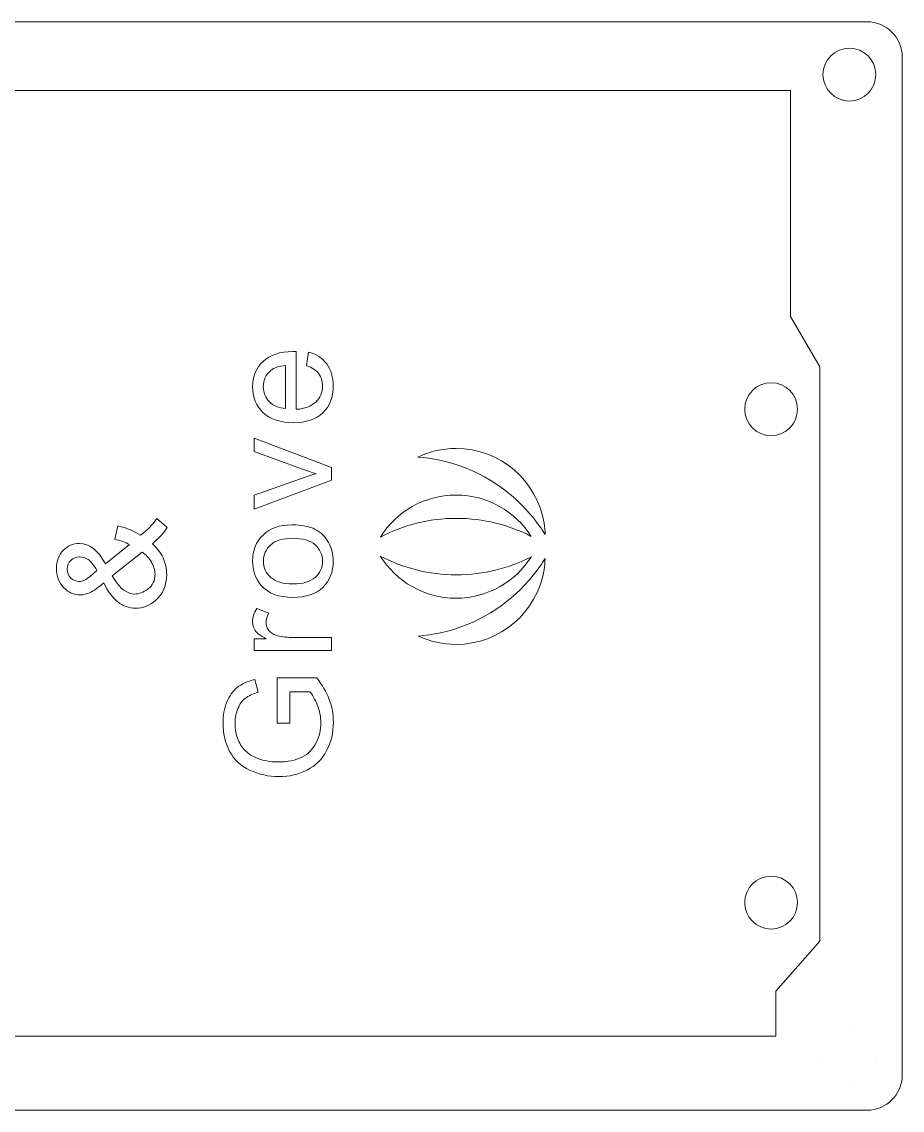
# Model space of a CAD drawing. Header units: millimetres. Extents: x -85 to 118, y -24 to 38.
# Drawn here: x -34.7 to 15.3, y -23.6 to 38.2 of the extents above; entities that cross this region are included whole.
import ezdxf

# ---------------------------------------------------------------- set-up
doc = ezdxf.new("R2010")
doc.units = ezdxf.units.MM
doc.header["$MEASUREMENT"] = 0
doc.layers.add('layer 1', color=7, linetype='Continuous')

msp = doc.modelspace()

# ---------------------------------------------------------------- linework, layer by layer
at = {"layer": 'layer 1', "color": 250, "lineweight": 9}
for points, knots in [([(-82.6692, 38.1632), (-82.6692, 38.1632), (13.3308, 38.1632), (13.3308, 38.1632), (13.3308, 38.1632), (14.4318, 38.1632), (15.3308, 37.2642), (15.3308, 36.1632), (15.3308, 36.1632), (15.3308, 36.1632), (15.3308, -21.6368), (15.3308, -21.6368), (15.3308, -21.6368), (15.3308, -22.7388), (14.4318, -23.6368), (13.3308, -23.6368), (13.3308, -23.6368), (13.3308, -23.6368), (-82.6692, -23.6368), (-82.6692, -23.6368), (-82.6692, -23.6368), (-83.7712, -23.6368), (-84.6692, -22.7388), (-84.6692, -21.6368), (-84.6692, -21.6368), (-84.6692, -21.6368), (-84.6692, 36.1632), (-84.6692, 36.1632), (-84.6692, 36.1632), (-84.6692, 37.2642), (-83.7712, 38.1632), (-82.6692, 38.1632)], [0, 0, 0, 0, 0.125, 0.125, 0.125, 0.125, 0.25, 0.25, 0.25, 0.25, 0.375, 0.375, 0.375, 0.375, 0.5, 0.5, 0.5, 0.5, 0.625, 0.625, 0.625, 0.625, 0.75, 0.75, 0.75, 0.75, 0.875, 0.875, 0.875, 0.875, 1, 1, 1, 1]), ([(12.3308, 36.6632), (11.5018, 36.6632), (10.8308, 35.9912), (10.8308, 35.1632), (10.8308, 35.1632), (10.8308, 34.3342), (11.5018, 33.6632), (12.3308, 33.6632), (12.3308, 33.6632), (13.1588, 33.6632), (13.8308, 34.3342), (13.8308, 35.1632), (13.8308, 35.1632), (13.8308, 35.9912), (13.1588, 36.6632), (12.3308, 36.6632)], [0, 0, 0, 0, 0.25, 0.25, 0.25, 0.25, 0.5, 0.5, 0.5, 0.5, 0.75, 0.75, 0.75, 0.75, 1, 1, 1, 1]), ([(7.8838, 14.6682), (7.0558, 14.6682), (6.3838, 15.3402), (6.3838, 16.1682), (6.3838, 16.1682), (6.3838, 16.9962), (7.0558, 17.6682), (7.8838, 17.6682), (7.8838, 17.6682), (8.7128, 17.6682), (9.3838, 16.9962), (9.3838, 16.1682), (9.3838, 16.1682), (9.3838, 15.3402), (8.7128, 14.6682), (7.8838, 14.6682)], [0, 0, 0, 0, 0.25, 0.25, 0.25, 0.25, 0.5, 0.5, 0.5, 0.5, 0.75, 0.75, 0.75, 0.75, 1, 1, 1, 1]), ([(7.8838, -13.3508), (7.0558, -13.3508), (6.3838, -12.6798), (6.3838, -11.8508), (6.3838, -11.8508), (6.3838, -11.0228), (7.0558, -10.3508), (7.8838, -10.3508), (7.8838, -10.3508), (8.7128, -10.3508), (9.3838, -11.0228), (9.3838, -11.8508), (9.3838, -11.8508), (9.3838, -12.6798), (8.7128, -13.3508), (7.8838, -13.3508)], [0, 0, 0, 0, 0.25, 0.25, 0.25, 0.25, 0.5, 0.5, 0.5, 0.5, 0.75, 0.75, 0.75, 0.75, 1, 1, 1, 1])]:
    msp.add_open_spline(points, degree=3, knots=knots, dxfattribs=at)
for points in [[(12.3308, 36.6632), (12.3308, 36.6632), (12.3308, 36.6632), (12.3308, 36.6632)], [(12.3308, 36.6632), (12.3308, 36.6632), (12.3308, 36.6632), (12.3308, 36.6632)], [(10.8308, 35.1632), (10.8308, 35.1632), (10.8308, 35.1632), (10.8308, 35.1632)], [(13.8308, 35.1632), (13.8308, 35.1632), (13.8308, 35.1632), (13.8308, 35.1632)], [(12.3308, 33.6632), (12.3308, 33.6632), (12.3308, 33.6632), (12.3308, 33.6632)], [(12.3308, -19.1368), (12.3308, -19.1368), (12.3308, -19.1368), (12.3308, -19.1368)], [(12.3308, -19.1368), (12.3308, -19.1368), (12.3308, -19.1368), (12.3308, -19.1368)], [(10.8308, -20.6368), (10.8308, -20.6368), (10.8308, -20.6368), (10.8308, -20.6368)], [(13.8308, -20.6368), (13.8308, -20.6368), (13.8308, -20.6368), (13.8308, -20.6368)], [(12.3308, -22.1368), (12.3308, -22.1368), (12.3308, -22.1368), (12.3308, -22.1368)]]:
    msp.add_open_spline(points, degree=3, dxfattribs=at)
at = {"layer": 'layer 1', "color": 22, "lineweight": 9}
for points, knots in [([(-58.0432, -19.4308), (-58.0432, -19.4308), (8.1568, -19.4308), (8.1568, -19.4308), (8.1568, -19.4308), (8.1568, -19.4308), (8.1568, -16.8758), (8.1568, -16.8758), (8.1568, -16.8758), (8.1568, -16.8758), (10.6538, -14.0408), (10.6538, -14.0408), (10.6538, -14.0408), (10.6538, -14.0408), (10.6538, 18.5782), (10.6538, 18.5782), (10.6538, 18.5782), (10.6538, 18.5782), (8.9788, 21.4282), (8.9788, 21.4282), (8.9788, 21.4282), (8.9788, 21.4282), (8.9788, 34.2682), (8.9788, 34.2682), (8.9788, 34.2682), (8.9788, 34.2682), (-58.0432, 34.2682), (-58.0432, 34.2682), (-58.0432, 34.2682), (-58.0432, 34.2682), (-58.0432, -19.4308), (-58.0432, -19.4308)], [0, 0, 0, 0, 0.125, 0.125, 0.125, 0.125, 0.25, 0.25, 0.25, 0.25, 0.375, 0.375, 0.375, 0.375, 0.5, 0.5, 0.5, 0.5, 0.625, 0.625, 0.625, 0.625, 0.75, 0.75, 0.75, 0.75, 0.875, 0.875, 0.875, 0.875, 1, 1, 1, 1]), ([(-18.4972, 18.6412), (-18.4972, 18.6412), (-18.3952, 19.4122), (-18.3952, 19.4122), (-18.3952, 19.4122), (-17.9482, 19.2922), (-17.5992, 19.0672), (-17.3532, 18.7402), (-17.3532, 18.7402), (-17.1062, 18.4132), (-16.9812, 17.9952), (-16.9812, 17.4852), (-16.9812, 17.4852), (-16.9812, 16.8452), (-17.1792, 16.3372), (-17.5742, 15.9622), (-17.5742, 15.9622), (-17.9682, 15.5862), (-18.5222, 15.3992), (-19.2352, 15.3992), (-19.2352, 15.3992), (-19.9722, 15.3992), (-20.5442, 15.5882), (-20.9512, 15.9672), (-20.9512, 15.9672), (-21.3592, 16.3472), (-21.5622, 16.8392), (-21.5622, 17.4452), (-21.5622, 17.4452), (-21.5622, 18.0302), (-21.3632, 18.5092), (-20.9642, 18.8802), (-20.9642, 18.8802), (-20.5642, 19.2512), (-20.0032, 19.4372), (-19.2792, 19.4372), (-19.2792, 19.4372), (-19.2352, 19.4372), (-19.1692, 19.4362), (-19.0812, 19.4332), (-19.0812, 19.4332), (-19.0812, 19.4332), (-19.0812, 16.1612), (-19.0812, 16.1612), (-19.0812, 16.1612), (-18.6002, 16.1892), (-18.2302, 16.3242), (-17.9752, 16.5702), (-17.9752, 16.5702), (-17.7192, 16.8142), (-17.5912, 17.1202), (-17.5912, 17.4852), (-17.5912, 17.4852), (-17.5912, 17.7582), (-17.6632, 17.9912), (-17.8072, 18.1832), (-17.8072, 18.1832), (-17.9512, 18.3762), (-18.1812, 18.5282), (-18.4972, 18.6412)], [0, 0, 0, 0, 0.0666667, 0.0666667, 0.0666667, 0.0666667, 0.1333333, 0.1333333, 0.1333333, 0.1333333, 0.2, 0.2, 0.2, 0.2, 0.2666667, 0.2666667, 0.2666667, 0.2666667, 0.3333333, 0.3333333, 0.3333333, 0.3333333, 0.4, 0.4, 0.4, 0.4, 0.4666667, 0.4666667, 0.4666667, 0.4666667, 0.5333333, 0.5333333, 0.5333333, 0.5333333, 0.6, 0.6, 0.6, 0.6, 0.6666667, 0.6666667, 0.6666667, 0.6666667, 0.7333333, 0.7333333, 0.7333333, 0.7333333, 0.8, 0.8, 0.8, 0.8, 0.8666667, 0.8666667, 0.8666667, 0.8666667, 0.9333333, 0.9333333, 0.9333333, 0.9333333, 1, 1, 1, 1]), ([(-19.6912, 16.2032), (-19.6912, 16.2032), (-19.6912, 18.6502), (-19.6912, 18.6502), (-19.6912, 18.6502), (-20.0602, 18.6172), (-20.3372, 18.5232), (-20.5222, 18.3692), (-20.5222, 18.3692), (-20.8082, 18.1332), (-20.9522, 17.8262), (-20.9522, 17.4492), (-20.9522, 17.4492), (-20.9522, 17.1072), (-20.8382, 16.8212), (-20.6092, 16.5882), (-20.6092, 16.5882), (-20.3812, 16.3572), (-20.0752, 16.2282), (-19.6912, 16.2032)], [0, 0, 0, 0, 0.2, 0.2, 0.2, 0.2, 0.4, 0.4, 0.4, 0.4, 0.6, 0.6, 0.6, 0.6, 0.8, 0.8, 0.8, 0.8, 1, 1, 1, 1]), ([(-17.0752, 12.1412), (-17.0752, 12.1412), (-21.4692, 10.4832), (-21.4692, 10.4832), (-21.4692, 10.4832), (-21.4692, 10.4832), (-21.4692, 11.2812), (-21.4692, 11.2812), (-21.4692, 11.2812), (-21.4692, 11.2812), (-18.8372, 12.2202), (-18.8372, 12.2202), (-18.8372, 12.2202), (-18.5532, 12.3222), (-18.2582, 12.4162), (-17.9522, 12.5022), (-17.9522, 12.5022), (-18.1842, 12.5692), (-18.4622, 12.6612), (-18.7882, 12.7802), (-18.7882, 12.7802), (-18.7882, 12.7802), (-21.4692, 13.7572), (-21.4692, 13.7572), (-21.4692, 13.7572), (-21.4692, 13.7572), (-21.4692, 14.5222), (-21.4692, 14.5222), (-21.4692, 14.5222), (-21.4692, 14.5222), (-17.0752, 12.8582), (-17.0752, 12.8582), (-17.0752, 12.8582), (-17.0752, 12.8582), (-17.0752, 12.1412), (-17.0752, 12.1412)], [0, 0, 0, 0, 0.1111111, 0.1111111, 0.1111111, 0.1111111, 0.2222222, 0.2222222, 0.2222222, 0.2222222, 0.3333333, 0.3333333, 0.3333333, 0.3333333, 0.4444444, 0.4444444, 0.4444444, 0.4444444, 0.5555556, 0.5555556, 0.5555556, 0.5555556, 0.6666667, 0.6666667, 0.6666667, 0.6666667, 0.7777778, 0.7777778, 0.7777778, 0.7777778, 0.8888889, 0.8888889, 0.8888889, 0.8888889, 1, 1, 1, 1]), ([(-12.1772, 13.4512), (-11.3242, 13.3872), (-10.5022, 13.2082), (-9.7272, 12.9302), (-9.7272, 12.9302), (-7.8662, 12.2602), (-6.2772, 11.0142), (-5.1812, 9.4072), (-5.1812, 9.4072), (-5.1512, 9.3642), (-5.1232, 9.3192), (-5.0932, 9.2752), (-5.0932, 9.2752), (-5.0442, 9.2012), (-4.9962, 9.1252), (-4.9472, 9.0492), (-4.9472, 9.0492), (-4.9552, 9.2652), (-4.9752, 9.4772), (-5.0082, 9.6862), (-5.0082, 9.6862), (-5.3982, 12.0972), (-7.4882, 13.9382), (-10.0082, 13.9382), (-10.0082, 13.9382), (-10.7842, 13.9382), (-11.5192, 13.7632), (-12.1772, 13.4512)], [0, 0, 0, 0, 0.1428571, 0.1428571, 0.1428571, 0.1428571, 0.2857143, 0.2857143, 0.2857143, 0.2857143, 0.4285714, 0.4285714, 0.4285714, 0.4285714, 0.5714286, 0.5714286, 0.5714286, 0.5714286, 0.7142857, 0.7142857, 0.7142857, 0.7142857, 0.8571429, 0.8571429, 0.8571429, 0.8571429, 1, 1, 1, 1]), ([(-10.0082, 11.2932), (-11.8212, 11.2932), (-13.4102, 10.3412), (-14.3042, 8.9082), (-14.3042, 8.9082), (-13.0122, 9.5852), (-11.5442, 9.9692), (-9.9852, 9.9692), (-9.9852, 9.9692), (-8.4532, 9.9692), (-7.0092, 9.6002), (-5.7352, 8.9462), (-5.7352, 8.9462), (-6.6342, 10.3572), (-8.2122, 11.2932), (-10.0082, 11.2932)], [0, 0, 0, 0, 0.25, 0.25, 0.25, 0.25, 0.5, 0.5, 0.5, 0.5, 0.75, 0.75, 0.75, 0.75, 1, 1, 1, 1]), ([(-27.2532, 8.5292), (-26.9822, 8.2842), (-26.7792, 8.0162), (-26.6432, 7.7262), (-26.6432, 7.7262), (-26.5082, 7.4372), (-26.4402, 7.1242), (-26.4402, 6.7872), (-26.4402, 6.7872), (-26.4402, 6.1662), (-26.6492, 5.6732), (-27.0672, 5.3092), (-27.0672, 5.3092), (-27.4082, 5.0142), (-27.7882, 4.8662), (-28.2082, 4.8662), (-28.2082, 4.8662), (-28.5822, 4.8662), (-28.9192, 4.9862), (-29.2202, 5.2272), (-29.2202, 5.2272), (-29.5222, 5.4692), (-29.7862, 5.8302), (-30.0142, 6.3082), (-30.0142, 6.3082), (-30.3282, 6.0332), (-30.5832, 5.8502), (-30.7792, 5.7582), (-30.7792, 5.7582), (-30.9742, 5.6662), (-31.1632, 5.6202), (-31.3452, 5.6202), (-31.3452, 5.6202), (-31.7092, 5.6202), (-32.0252, 5.7622), (-32.2932, 6.0492), (-32.2932, 6.0492), (-32.5632, 6.3342), (-32.6972, 6.6932), (-32.6972, 7.1282), (-32.6972, 7.1282), (-32.6972, 7.5412), (-32.5702, 7.8812), (-32.3162, 8.1452), (-32.3162, 8.1452), (-32.0622, 8.4092), (-31.7562, 8.5402), (-31.4002, 8.5402), (-31.4002, 8.5402), (-30.8232, 8.5402), (-30.3292, 8.1572), (-29.9212, 7.3882), (-29.9212, 7.3882), (-29.9212, 7.3882), (-28.5442, 8.4852), (-28.5442, 8.4852), (-28.5442, 8.4852), (-28.7872, 8.6112), (-29.0682, 8.7082), (-29.3882, 8.7782), (-29.3882, 8.7782), (-29.3882, 8.7782), (-29.2212, 9.5482), (-29.2212, 9.5482), (-29.2212, 9.5482), (-28.6942, 9.4152), (-28.2622, 9.2362), (-27.9252, 9.0092), (-27.9252, 9.0092), (-27.5562, 9.2872), (-27.2472, 9.6032), (-26.9962, 9.9542), (-26.9962, 9.9542), (-26.9962, 9.9542), (-26.4062, 9.4552), (-26.4062, 9.4552), (-26.4062, 9.4552), (-26.5972, 9.1562), (-26.8802, 8.8482), (-27.2532, 8.5292)], [0, 0, 0, 0, 0.05, 0.05, 0.05, 0.05, 0.1, 0.1, 0.1, 0.1, 0.15, 0.15, 0.15, 0.15, 0.2, 0.2, 0.2, 0.2, 0.25, 0.25, 0.25, 0.25, 0.3, 0.3, 0.3, 0.3, 0.35, 0.35, 0.35, 0.35, 0.4, 0.4, 0.4, 0.4, 0.45, 0.45, 0.45, 0.45, 0.5, 0.5, 0.5, 0.5, 0.55, 0.55, 0.55, 0.55, 0.6, 0.6, 0.6, 0.6, 0.65, 0.65, 0.65, 0.65, 0.7, 0.7, 0.7, 0.7, 0.75, 0.75, 0.75, 0.75, 0.8, 0.8, 0.8, 0.8, 0.85, 0.85, 0.85, 0.85, 0.9, 0.9, 0.9, 0.9, 0.95, 0.95, 0.95, 0.95, 1, 1, 1, 1]), ([(-19.2722, 5.4822), (-20.0832, 5.4822), (-20.6842, 5.7082), (-21.0752, 6.1612), (-21.0752, 6.1612), (-21.4002, 6.5372), (-21.5622, 6.9992), (-21.5622, 7.5422), (-21.5622, 7.5422), (-21.5622, 8.1452), (-21.3642, 8.6392), (-20.9692, 9.0222), (-20.9692, 9.0222), (-20.5762, 9.4052), (-20.0292, 9.5972), (-19.3342, 9.5972), (-19.3342, 9.5972), (-18.7692, 9.5972), (-18.3262, 9.5122), (-18.0032, 9.3432), (-18.0032, 9.3432), (-17.6802, 9.1732), (-17.4292, 8.9262), (-17.2502, 8.6022), (-17.2502, 8.6022), (-17.0702, 8.2792), (-16.9812, 7.9242), (-16.9812, 7.5422), (-16.9812, 7.5422), (-16.9812, 6.9272), (-17.1782, 6.4302), (-17.5712, 6.0512), (-17.5712, 6.0512), (-17.9652, 5.6712), (-18.5322, 5.4822), (-19.2722, 5.4822)], [0, 0, 0, 0, 0.1111111, 0.1111111, 0.1111111, 0.1111111, 0.2222222, 0.2222222, 0.2222222, 0.2222222, 0.3333333, 0.3333333, 0.3333333, 0.3333333, 0.4444444, 0.4444444, 0.4444444, 0.4444444, 0.5555556, 0.5555556, 0.5555556, 0.5555556, 0.6666667, 0.6666667, 0.6666667, 0.6666667, 0.7777778, 0.7777778, 0.7777778, 0.7777778, 0.8888889, 0.8888889, 0.8888889, 0.8888889, 1, 1, 1, 1]), ([(-19.2702, 6.2442), (-18.7092, 6.2442), (-18.2882, 6.3672), (-18.0102, 6.6122), (-18.0102, 6.6122), (-17.7312, 6.8592), (-17.5912, 7.1682), (-17.5912, 7.5422), (-17.5912, 7.5422), (-17.5912, 7.9122), (-17.7312, 8.2192), (-18.0122, 8.4662), (-18.0122, 8.4662), (-18.2922, 8.7122), (-18.7202, 8.8352), (-19.2942, 8.8352), (-19.2942, 8.8352), (-19.8362, 8.8352), (-20.2472, 8.7102), (-20.5252, 8.4642), (-20.5252, 8.4642), (-20.8042, 8.2172), (-20.9442, 7.9092), (-20.9442, 7.5422), (-20.9442, 7.5422), (-20.9442, 7.1682), (-20.8062, 6.8592), (-20.5282, 6.6122), (-20.5282, 6.6122), (-20.2502, 6.3672), (-19.8302, 6.2442), (-19.2702, 6.2442)], [0, 0, 0, 0, 0.125, 0.125, 0.125, 0.125, 0.25, 0.25, 0.25, 0.25, 0.375, 0.375, 0.375, 0.375, 0.5, 0.5, 0.5, 0.5, 0.625, 0.625, 0.625, 0.625, 0.75, 0.75, 0.75, 0.75, 0.875, 0.875, 0.875, 0.875, 1, 1, 1, 1]), ([(-27.8342, 8.0552), (-27.8342, 8.0552), (-29.5292, 6.6982), (-29.5292, 6.6982), (-29.5292, 6.6982), (-29.2912, 6.2942), (-29.0692, 6.0222), (-28.8642, 5.8822), (-28.8642, 5.8822), (-28.6602, 5.7412), (-28.4582, 5.6702), (-28.2582, 5.6702), (-28.2582, 5.6702), (-28.0142, 5.6702), (-27.7602, 5.7682), (-27.4962, 5.9642), (-27.4962, 5.9642), (-27.2322, 6.1592), (-27.1012, 6.4352), (-27.1012, 6.7922), (-27.1012, 6.7922), (-27.1012, 7.0152), (-27.1682, 7.2472), (-27.3052, 7.4842), (-27.3052, 7.4842), (-27.4422, 7.7222), (-27.6182, 7.9132), (-27.8342, 8.0552)], [0, 0, 0, 0, 0.1428571, 0.1428571, 0.1428571, 0.1428571, 0.2857143, 0.2857143, 0.2857143, 0.2857143, 0.4285714, 0.4285714, 0.4285714, 0.4285714, 0.5714286, 0.5714286, 0.5714286, 0.5714286, 0.7142857, 0.7142857, 0.7142857, 0.7142857, 0.8571429, 0.8571429, 0.8571429, 0.8571429, 1, 1, 1, 1]), ([(-30.4012, 7.0052), (-30.5932, 7.3302), (-30.7602, 7.5392), (-30.9032, 7.6352), (-30.9032, 7.6352), (-31.0472, 7.7312), (-31.2072, 7.7782), (-31.3822, 7.7782), (-31.3822, 7.7782), (-31.5892, 7.7782), (-31.7592, 7.7122), (-31.8902, 7.5812), (-31.8902, 7.5812), (-32.0212, 7.4502), (-32.0872, 7.2852), (-32.0872, 7.0892), (-32.0872, 7.0892), (-32.0872, 6.8872), (-32.0222, 6.7172), (-31.8932, 6.5832), (-31.8932, 6.5832), (-31.7632, 6.4492), (-31.6032, 6.3822), (-31.4142, 6.3822), (-31.4142, 6.3822), (-31.3212, 6.3822), (-31.2212, 6.4062), (-31.1182, 6.4552), (-31.1182, 6.4552), (-31.0142, 6.5032), (-30.9032, 6.5752), (-30.7882, 6.6722), (-30.7882, 6.6722), (-30.7882, 6.6722), (-30.4012, 7.0052), (-30.4012, 7.0052)], [0, 0, 0, 0, 0.1111111, 0.1111111, 0.1111111, 0.1111111, 0.2222222, 0.2222222, 0.2222222, 0.2222222, 0.3333333, 0.3333333, 0.3333333, 0.3333333, 0.4444444, 0.4444444, 0.4444444, 0.4444444, 0.5555556, 0.5555556, 0.5555556, 0.5555556, 0.6666667, 0.6666667, 0.6666667, 0.6666667, 0.7777778, 0.7777778, 0.7777778, 0.7777778, 0.8888889, 0.8888889, 0.8888889, 0.8888889, 1, 1, 1, 1]), ([(-10.0082, 5.4342), (-8.2072, 5.4342), (-6.6272, 6.3752), (-5.7302, 7.7902), (-5.7302, 7.7902), (-7.0052, 7.1342), (-8.4512, 6.7642), (-9.9852, 6.7642), (-9.9852, 6.7642), (-11.5462, 6.7642), (-13.0182, 7.1492), (-14.3112, 7.8292), (-14.3112, 7.8292), (-13.4172, 6.3922), (-11.8252, 5.4342), (-10.0082, 5.4342)], [0, 0, 0, 0, 0.25, 0.25, 0.25, 0.25, 0.5, 0.5, 0.5, 0.5, 0.75, 0.75, 0.75, 0.75, 1, 1, 1, 1]), ([(-5.1892, 7.3132), (-6.2772, 5.7262), (-7.8442, 4.4922), (-9.6792, 3.8212), (-9.6792, 3.8212), (-10.4602, 3.5352), (-11.2892, 3.3512), (-12.1522, 3.2852), (-12.1522, 3.2852), (-11.5012, 2.9802), (-10.7752, 2.8092), (-10.0082, 2.8092), (-10.0082, 2.8092), (-7.4912, 2.8092), (-5.4042, 4.6462), (-5.0112, 7.0502), (-5.0112, 7.0502), (-4.9762, 7.2582), (-4.9572, 7.4692), (-4.9492, 7.6842), (-4.9492, 7.6842), (-4.9962, 7.6072), (-5.0442, 7.5312), (-5.0942, 7.4562), (-5.0942, 7.4562), (-5.1252, 7.4082), (-5.1572, 7.3602), (-5.1892, 7.3132)], [0, 0, 0, 0, 0.1428571, 0.1428571, 0.1428571, 0.1428571, 0.2857143, 0.2857143, 0.2857143, 0.2857143, 0.4285714, 0.4285714, 0.4285714, 0.4285714, 0.5714286, 0.5714286, 0.5714286, 0.5714286, 0.7142857, 0.7142857, 0.7142857, 0.7142857, 0.8571429, 0.8571429, 0.8571429, 0.8571429, 1, 1, 1, 1]), ([(-17.0752, 2.4632), (-17.0752, 2.4632), (-21.4692, 2.4632), (-21.4692, 2.4632), (-21.4692, 2.4632), (-21.4692, 2.4632), (-21.4692, 3.1322), (-21.4692, 3.1322), (-21.4692, 3.1322), (-21.4692, 3.1322), (-20.7962, 3.1322), (-20.7962, 3.1322), (-20.7962, 3.1322), (-21.1082, 3.3032), (-21.3142, 3.4612), (-21.4122, 3.6062), (-21.4122, 3.6062), (-21.5132, 3.7522), (-21.5622, 3.9112), (-21.5622, 4.0852), (-21.5622, 4.0852), (-21.5622, 4.3362), (-21.4832, 4.5912), (-21.3262, 4.8512), (-21.3262, 4.8512), (-21.3262, 4.8512), (-20.6392, 4.5862), (-20.6392, 4.5862), (-20.6392, 4.5862), (-20.7412, 4.4052), (-20.7912, 4.2242), (-20.7912, 4.0442), (-20.7912, 4.0442), (-20.7912, 3.8812), (-20.7422, 3.7362), (-20.6452, 3.6082), (-20.6452, 3.6082), (-20.5472, 3.4792), (-20.4122, 3.3872), (-20.2382, 3.3322), (-20.2382, 3.3322), (-19.9742, 3.2492), (-19.6852, 3.2082), (-19.3702, 3.2082), (-19.3702, 3.2082), (-19.3702, 3.2082), (-17.0752, 3.2082), (-17.0752, 3.2082), (-17.0752, 3.2082), (-17.0752, 3.2082), (-17.0752, 2.4632), (-17.0752, 2.4632)], [0, 0, 0, 0, 0.0769231, 0.0769231, 0.0769231, 0.0769231, 0.1538462, 0.1538462, 0.1538462, 0.1538462, 0.2307692, 0.2307692, 0.2307692, 0.2307692, 0.3076923, 0.3076923, 0.3076923, 0.3076923, 0.3846154, 0.3846154, 0.3846154, 0.3846154, 0.4615385, 0.4615385, 0.4615385, 0.4615385, 0.5384615, 0.5384615, 0.5384615, 0.5384615, 0.6153846, 0.6153846, 0.6153846, 0.6153846, 0.6923077, 0.6923077, 0.6923077, 0.6923077, 0.7692308, 0.7692308, 0.7692308, 0.7692308, 0.8461538, 0.8461538, 0.8461538, 0.8461538, 0.9230769, 0.9230769, 0.9230769, 0.9230769, 1, 1, 1, 1]), ([(-19.4542, -1.6548), (-19.4542, -1.6548), (-20.1652, -1.6548), (-20.1652, -1.6548), (-20.1652, -1.6548), (-20.1652, -1.6548), (-20.1652, 0.9112), (-20.1652, 0.9112), (-20.1652, 0.9112), (-20.1652, 0.9112), (-17.9182, 0.9112), (-17.9182, 0.9112), (-17.9182, 0.9112), (-17.6052, 0.5172), (-17.3682, 0.1102), (-17.2102, -0.3088), (-17.2102, -0.3088), (-17.0522, -0.7278), (-16.9732, -1.1578), (-16.9732, -1.5978), (-16.9732, -1.5978), (-16.9732, -2.1938), (-17.1002, -2.7338), (-17.3552, -3.2208), (-17.3552, -3.2208), (-17.6092, -3.7058), (-17.9792, -4.0748), (-18.4602, -4.3218), (-18.4602, -4.3218), (-18.9432, -4.5698), (-19.4822, -4.6938), (-20.0762, -4.6938), (-20.0762, -4.6938), (-20.6662, -4.6938), (-21.2162, -4.5708), (-21.7282, -4.3238), (-21.7282, -4.3238), (-22.2392, -4.0768), (-22.6192, -3.7228), (-22.8662, -3.2598), (-22.8662, -3.2598), (-23.1142, -2.7978), (-23.2382, -2.2638), (-23.2382, -1.6598), (-23.2382, -1.6598), (-23.2382, -1.2228), (-23.1682, -0.8258), (-23.0252, -0.4718), (-23.0252, -0.4718), (-22.8832, -0.1178), (-22.6852, 0.1602), (-22.4332, 0.3602), (-22.4332, 0.3602), (-22.1792, 0.5622), (-21.8472, 0.7142), (-21.4392, 0.8192), (-21.4392, 0.8192), (-21.4392, 0.8192), (-21.2422, 0.0952), (-21.2422, 0.0952), (-21.2422, 0.0952), (-21.5492, 0.0032), (-21.7922, -0.1098), (-21.9702, -0.2438), (-21.9702, -0.2438), (-22.1462, -0.3788), (-22.2872, -0.5708), (-22.3932, -0.8218), (-22.3932, -0.8218), (-22.4992, -1.0718), (-22.5532, -1.3498), (-22.5532, -1.6558), (-22.5532, -1.6558), (-22.5532, -2.0218), (-22.4962, -2.3378), (-22.3852, -2.6058), (-22.3852, -2.6058), (-22.2732, -2.8718), (-22.1262, -3.0868), (-21.9432, -3.2518), (-21.9432, -3.2518), (-21.7612, -3.4158), (-21.5602, -3.5428), (-21.3432, -3.6328), (-21.3432, -3.6328), (-20.9662, -3.7868), (-20.5602, -3.8638), (-20.1212, -3.8638), (-20.1212, -3.8638), (-19.5792, -3.8638), (-19.1262, -3.7708), (-18.7612, -3.5858), (-18.7612, -3.5858), (-18.3972, -3.3998), (-18.1262, -3.1288), (-17.9492, -2.7748), (-17.9492, -2.7748), (-17.7732, -2.4188), (-17.6842, -2.0428), (-17.6842, -1.6428), (-17.6842, -1.6428), (-17.6842, -1.2958), (-17.7522, -0.9578), (-17.8862, -0.6268), (-17.8862, -0.6268), (-18.0212, -0.2968), (-18.1642, -0.0478), (-18.3182, 0.1232), (-18.3182, 0.1232), (-18.3182, 0.1232), (-19.4542, 0.1232), (-19.4542, 0.1232), (-19.4542, 0.1232), (-19.4542, 0.1232), (-19.4542, -1.6548), (-19.4542, -1.6548)], [0, 0, 0, 0, 0.0344828, 0.0344828, 0.0344828, 0.0344828, 0.0689655, 0.0689655, 0.0689655, 0.0689655, 0.1034483, 0.1034483, 0.1034483, 0.1034483, 0.137931, 0.137931, 0.137931, 0.137931, 0.1724138, 0.1724138, 0.1724138, 0.1724138, 0.2068966, 0.2068966, 0.2068966, 0.2068966, 0.2413793, 0.2413793, 0.2413793, 0.2413793, 0.2758621, 0.2758621, 0.2758621, 0.2758621, 0.3103448, 0.3103448, 0.3103448, 0.3103448, 0.3448276, 0.3448276, 0.3448276, 0.3448276, 0.3793103, 0.3793103, 0.3793103, 0.3793103, 0.4137931, 0.4137931, 0.4137931, 0.4137931, 0.4482759, 0.4482759, 0.4482759, 0.4482759, 0.4827586, 0.4827586, 0.4827586, 0.4827586, 0.5172414, 0.5172414, 0.5172414, 0.5172414, 0.5517241, 0.5517241, 0.5517241, 0.5517241, 0.5862069, 0.5862069, 0.5862069, 0.5862069, 0.6206897, 0.6206897, 0.6206897, 0.6206897, 0.6551724, 0.6551724, 0.6551724, 0.6551724, 0.6896552, 0.6896552, 0.6896552, 0.6896552, 0.7241379, 0.7241379, 0.7241379, 0.7241379, 0.7586207, 0.7586207, 0.7586207, 0.7586207, 0.7931034, 0.7931034, 0.7931034, 0.7931034, 0.8275862, 0.8275862, 0.8275862, 0.8275862, 0.862069, 0.862069, 0.862069, 0.862069, 0.8965517, 0.8965517, 0.8965517, 0.8965517, 0.9310345, 0.9310345, 0.9310345, 0.9310345, 0.9655172, 0.9655172, 0.9655172, 0.9655172, 1, 1, 1, 1])]:
    msp.add_open_spline(points, degree=3, knots=knots, dxfattribs=at)

doc.saveas('drawing.dxf')
